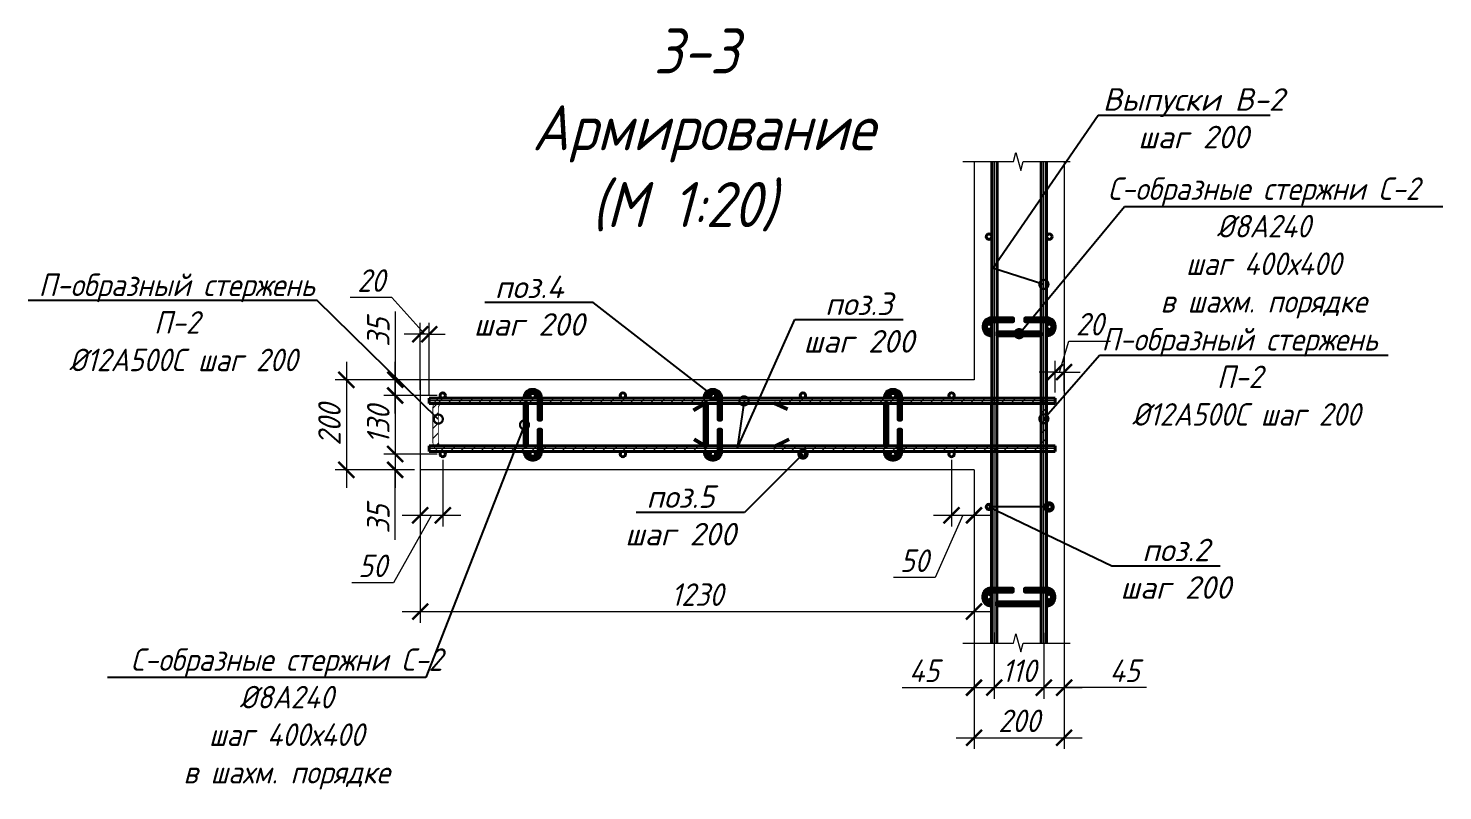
# Model space of a CAD drawing. Header units: millimetres. Extents: x 504091 to 2165846, y 135022 to 442887.
# Drawn here: x 1350589 to 1353730, y 219511 to 221203 of the extents above; entities that cross this region are included whole.
import ezdxf
from ezdxf import colors
from ezdxf.entities.mleader import LeaderData, LeaderLine
from ezdxf.math import Vec2, Vec3

# ---------------------------------------------------------------- set-up
doc = ezdxf.new("R2010")
doc.units = ezdxf.units.MM
doc.layers.get('Defpoints').update_dxf_attribs({"color": 255})
doc.layers.add('!Defpoints', color=255, linetype='Continuous', lineweight=5, plot=False)
doc.layers.add('PDF _Геометрия', color=7, linetype='Continuous')
doc.layers.add('Контур', color=7, linetype='Continuous')
for name, color, linetype, lineweight in [('Аннотация', 7, 'Continuous', 9), ('Арматура 12', 26, 'Continuous', 50), ('КР_Арматура 12', 174, 'Continuous', 40), ('Размер', 7, 'Continuous', 13)]:
    doc.layers.add(name, color=color, linetype=linetype, lineweight=lineweight)
doc.styles.add('GOST 2.304_new', font='isocpeur.ttf', dxfattribs={"width": 0.9, "oblique": 15})
doc.dimstyles.new('SPDS 1_20', dxfattribs={"dimscale": 20, "dimtxt": 2.5, "dimasz": 1.77, "dimexe": 1.25, "dimexo": 0.625, "dimtad": 1, "dimdec": 0, "dimrnd": 0.001, "dimtxsty": 'GOST 2.304_new', "dimblk": 'ARCHTICK', "dimcen": 2.5, "dimdle": 2, "dimclrt": 256, "dimadec": 0, "dimazin": 2, "dimtfac": 0.75, "dimtdec": 0, "dimtmove": 1, "dimatfit": 3, "dimfxl": 0, "dimtolj": 1, "dimlwd": 9, "dimlwe": 9, "dimarcsym": 0})

# ---------------------------------------------------------------- blocks, each defined once
blk = doc.blocks.new('_DotSmall')
at = {"color": 0, "linetype": 'ByBlock', "lineweight": 35, "const_width": 0.5}
blk.add_lwpolyline([(-0.0625, 0, 1), (0.0625, 0, 1)], format="xyb", close=True, dxfattribs=at)
blk = doc.blocks.new('_ArchTick')
at = {"color": 0, "linetype": 'ByBlock', "const_width": 0.15}
blk.add_lwpolyline([(-0.5, -0.5), (0.5, 0.5)], dxfattribs=at)
blk = doc.blocks.new('*D3800')
at = {"layer": 'Defpoints', "color": 0, "lineweight": 20, "transparency": 16777216}
for p in [(1351403.8, 220423.1), (1351509.4, 220423.1), (1351509.4, 220388.1)]:
    blk.add_point(p, dxfattribs=at)
at = {"layer": 'Контур', "color": 0, "lineweight": 9, "transparency": 16777216}
for p, q in [((1351403.8, 220574.6), (1351403.8, 220423.1)), ((1351403.8, 220348.1), (1351403.8, 220463.1)), ((1351496.9, 220423.1), (1351378.8, 220423.1)), ((1351496.9, 220388.1), (1351378.8, 220388.1))]:
    blk.add_line(p, q, dxfattribs=at)
at = {"layer": 'Контур', "color": 0, "lineweight": 9, "transparency": 16777216, "xscale": 35.4, "yscale": 35.4, "zscale": 35.4}
for p, rotation in [((1351403.8, 220423.1), 90), ((1351403.8, 220388.1), 270)]:
    blk.add_blockref('_ArchTick', p, dxfattribs=dict(at, rotation=rotation))
at = {"layer": 'Контур', "lineweight": 20, "transparency": 16777216, "insert": (1351366.3, 220528.4), "char_height": 50, "attachment_point": 5, "rotation": 90, "style": 'GOST 2.304_new'}
blk.add_mtext('\\A1;35', dxfattribs=at)
blk = doc.blocks.new('*D3788')
at = {"layer": 'Defpoints', "color": 0, "lineweight": 20, "transparency": 16777216}
for p in [(1351509.4, 220258.1), (1351459.4, 220223.1), (1351509.4, 220122.1)]:
    blk.add_point(p, dxfattribs=at)
at = {"layer": 'Контур', "color": 0, "lineweight": 9, "transparency": 16777216}
for p, q in [((1351509.4, 220245.6), (1351509.4, 220097.1)), ((1351459.4, 220210.6), (1351459.4, 220097.1)), ((1351484.4, 220122.1), (1351399.7, 219972.4)), ((1351419.4, 220122.1), (1351549.4, 220122.1)), ((1351399.7, 219972.4), (1351307.3, 219972.4))]:
    blk.add_line(p, q, dxfattribs=at)
at = {"layer": 'Контур', "color": 0, "lineweight": 9, "transparency": 16777216, "xscale": 35.4, "yscale": 35.4, "zscale": 35.4, "rotation": 180}
blk.add_blockref('_ArchTick', (1351459.4, 220122.1), dxfattribs=at)
at = {"layer": 'Контур', "color": 0, "lineweight": 9, "transparency": 16777216, "xscale": 35.4, "yscale": 35.4, "zscale": 35.4}
blk.add_blockref('_ArchTick', (1351509.4, 220122.1), dxfattribs=at)
at = {"layer": 'Контур', "lineweight": 20, "transparency": 16777216, "insert": (1351353.5, 220009.9), "char_height": 50, "attachment_point": 5, "style": 'GOST 2.304_new'}
blk.add_mtext('\\A1;50', dxfattribs=at)
blk = doc.blocks.new('*D3789')
at = {"layer": 'Defpoints', "color": 0, "lineweight": 20, "transparency": 16777216}
for p in [(1351509.4, 220388.1), (1351403.8, 220258.1), (1351509.4, 220258.1)]:
    blk.add_point(p, dxfattribs=at)
at = {"layer": 'Контур', "color": 0, "lineweight": 9, "transparency": 16777216}
for p, q in [((1351403.8, 220428.1), (1351403.8, 220218.1)), ((1351496.9, 220388.1), (1351378.8, 220388.1)), ((1351496.9, 220258.1), (1351378.8, 220258.1))]:
    blk.add_line(p, q, dxfattribs=at)
at = {"layer": 'Контур', "color": 0, "lineweight": 9, "transparency": 16777216, "xscale": 35.4, "yscale": 35.4, "zscale": 35.4}
for p, rotation in [((1351403.8, 220388.1), 90), ((1351403.8, 220258.1), 270)]:
    blk.add_blockref('_ArchTick', p, dxfattribs=dict(at, rotation=rotation))
at = {"layer": 'Контур', "lineweight": 20, "transparency": 16777216, "insert": (1351366.3, 220323.1), "char_height": 50, "attachment_point": 5, "rotation": 90, "style": 'GOST 2.304_new'}
blk.add_mtext('\\A1;130', dxfattribs=at)
blk = doc.blocks.new('*D3790')
at = {"layer": 'Defpoints', "color": 0, "lineweight": 20, "transparency": 16777216}
for p in [(1351509.4, 220258.1), (1351403.8, 220223.1), (1351459.4, 220223.1)]:
    blk.add_point(p, dxfattribs=at)
at = {"layer": 'Контур', "color": 0, "lineweight": 9, "transparency": 16777216}
for p, q in [((1351403.8, 220298.1), (1351403.8, 220183.1)), ((1351496.9, 220258.1), (1351378.8, 220258.1)), ((1351446.9, 220223.1), (1351378.8, 220223.1)), ((1351403.8, 220067.5), (1351403.8, 220223.1))]:
    blk.add_line(p, q, dxfattribs=at)
at = {"layer": 'Контур', "color": 0, "lineweight": 9, "transparency": 16777216, "xscale": 35.4, "yscale": 35.4, "zscale": 35.4}
for p, rotation in [((1351403.8, 220258.1), 90), ((1351403.8, 220223.1), 270)]:
    blk.add_blockref('_ArchTick', p, dxfattribs=dict(at, rotation=rotation))
at = {"layer": 'Контур', "lineweight": 20, "transparency": 16777216, "insert": (1351366.3, 220113.7), "char_height": 50, "attachment_point": 5, "rotation": 90, "style": 'GOST 2.304_new'}
blk.add_mtext('\\A1;35', dxfattribs=at)
blk = doc.blocks.new('*D3791')
at = {"layer": 'Defpoints', "color": 0, "lineweight": 20, "transparency": 16777216}
for p in [(1351448.2, 220423.1), (1351295.3, 220223.1), (1351446.9, 220223.1)]:
    blk.add_point(p, dxfattribs=at)
at = {"layer": 'Контур', "color": 0, "lineweight": 9, "transparency": 16777216}
for p, q in [((1351295.3, 220463.1), (1351295.3, 220183.1)), ((1351435.7, 220423.1), (1351270.3, 220423.1)), ((1351434.4, 220223.1), (1351270.3, 220223.1))]:
    blk.add_line(p, q, dxfattribs=at)
at = {"layer": 'Контур', "color": 0, "lineweight": 9, "transparency": 16777216, "xscale": 35.4, "yscale": 35.4, "zscale": 35.4}
for p, rotation in [((1351295.3, 220423.1), 90), ((1351295.3, 220223.1), 270)]:
    blk.add_blockref('_ArchTick', p, dxfattribs=dict(at, rotation=rotation))
at = {"layer": 'Контур', "lineweight": 20, "transparency": 16777216, "insert": (1351257.8, 220323.1), "char_height": 50, "attachment_point": 5, "rotation": 90, "style": 'GOST 2.304_new'}
blk.add_mtext('\\A1;200', dxfattribs=at)
blk = doc.blocks.new('*D3797')
at = {"layer": 'Defpoints', "color": 0, "lineweight": 20, "transparency": 16777216}
for p in [(1352889.4, 220440.2), (1352869.4, 220382.1), (1352889.4, 220385.3)]:
    blk.add_point(p, dxfattribs=at)
at = {"layer": 'Контур', "color": 0, "lineweight": 9, "transparency": 16777216}
for p, q in [((1352879.4, 220440.2), (1352900.1, 220508.9)), ((1352900.1, 220508.9), (1352992.5, 220508.9)), ((1352869.4, 220440.2), (1352834, 220440.2)), ((1352869.4, 220394.6), (1352869.4, 220465.2)), ((1352869.4, 220440.2), (1352889.4, 220440.2)), ((1352869.4, 220440.2), (1352889.4, 220440.2)), ((1352889.4, 220397.8), (1352889.4, 220465.2)), ((1352889.4, 220440.2), (1352924.8, 220440.2))]:
    blk.add_line(p, q, dxfattribs=at)
at = {"layer": 'Контур', "color": 0, "lineweight": 9, "transparency": 16777216, "xscale": 35.4, "yscale": 35.4, "zscale": 35.4}
blk.add_blockref('_ArchTick', (1352869.4, 220440.2), dxfattribs=at)
at = {"layer": 'Контур', "color": 0, "lineweight": 9, "transparency": 16777216, "xscale": 35.4, "yscale": 35.4, "zscale": 35.4, "rotation": 180}
blk.add_blockref('_ArchTick', (1352889.4, 220440.2), dxfattribs=at)
at = {"layer": 'Контур', "lineweight": 20, "transparency": 16777216, "insert": (1352946.3, 220546.4), "char_height": 50, "attachment_point": 5, "style": 'GOST 2.304_new'}
blk.add_mtext('\\A1;20', dxfattribs=at)
blk = doc.blocks.new('*D3798')
at = {"layer": 'Defpoints', "color": 0, "lineweight": 20, "transparency": 16777216}
for p in [(1351459.4, 220524.3), (1351459.4, 220388.1), (1351479.4, 220376.1)]:
    blk.add_point(p, dxfattribs=at)
at = {"layer": 'Контур', "color": 0, "lineweight": 9, "transparency": 16777216}
for p, q in [((1351396.5, 220605.8), (1351304.1, 220605.8)), ((1351469.4, 220524.3), (1351396.5, 220605.8)), ((1351459.4, 220400.6), (1351459.4, 220549.3)), ((1351479.4, 220388.6), (1351479.4, 220549.3)), ((1351459.4, 220524.3), (1351424, 220524.3)), ((1351479.4, 220524.3), (1351459.4, 220524.3)), ((1351479.4, 220524.3), (1351459.4, 220524.3)), ((1351479.4, 220524.3), (1351514.8, 220524.3))]:
    blk.add_line(p, q, dxfattribs=at)
at = {"layer": 'Контур', "color": 0, "lineweight": 9, "transparency": 16777216, "xscale": 35.4, "yscale": 35.4, "zscale": 35.4}
blk.add_blockref('_ArchTick', (1351459.4, 220524.3), dxfattribs=at)
at = {"layer": 'Контур', "color": 0, "lineweight": 9, "transparency": 16777216, "xscale": 35.4, "yscale": 35.4, "zscale": 35.4, "rotation": 180}
blk.add_blockref('_ArchTick', (1351479.4, 220524.3), dxfattribs=at)
at = {"layer": 'Контур', "lineweight": 20, "transparency": 16777216, "insert": (1351350.3, 220643.3), "char_height": 50, "attachment_point": 5, "style": 'GOST 2.304_new'}
blk.add_mtext('\\A1;20', dxfattribs=at)
blk = doc.blocks.new('*D3799')
at = {"layer": 'Defpoints', "color": 0, "lineweight": 20, "transparency": 16777216}
for p in [(1352639.4, 220258.1), (1352689.4, 220223.1), (1352689.4, 220122.1)]:
    blk.add_point(p, dxfattribs=at)
at = {"layer": 'Контур', "color": 0, "lineweight": 9, "transparency": 16777216}
for p, q in [((1352639.4, 220245.6), (1352639.4, 220097.1)), ((1352689.4, 220210.6), (1352689.4, 220097.1)), ((1352599.4, 220122.1), (1352729.4, 220122.1)), ((1352664.4, 220122.1), (1352602.8, 219983.9)), ((1352602.8, 219983.9), (1352510.4, 219983.9))]:
    blk.add_line(p, q, dxfattribs=at)
at = {"layer": 'Контур', "color": 0, "lineweight": 9, "transparency": 16777216, "xscale": 35.4, "yscale": 35.4, "zscale": 35.4, "rotation": 180}
blk.add_blockref('_ArchTick', (1352639.4, 220122.1), dxfattribs=at)
at = {"layer": 'Контур', "color": 0, "lineweight": 9, "transparency": 16777216, "xscale": 35.4, "yscale": 35.4, "zscale": 35.4}
blk.add_blockref('_ArchTick', (1352689.4, 220122.1), dxfattribs=at)
at = {"layer": 'Контур', "lineweight": 20, "transparency": 16777216, "insert": (1352556.6, 220021.4), "char_height": 50, "attachment_point": 5, "style": 'GOST 2.304_new'}
blk.add_mtext('\\A1;50', dxfattribs=at)
blk = doc.blocks.new('*D3792')
at = {"layer": 'Defpoints', "color": 0, "lineweight": 20, "transparency": 16777216}
for p in [(1352689.4, 219886.8), (1352734.4, 219874.1), (1352734.4, 219739.5)]:
    blk.add_point(p, dxfattribs=at)
at = {"layer": 'Контур', "color": 0, "lineweight": 9, "transparency": 16777216}
for p, q in [((1352689.4, 219874.3), (1352689.4, 219714.5)), ((1352734.4, 219861.6), (1352734.4, 219714.5)), ((1352530, 219739.5), (1352689.4, 219739.5)), ((1352649.4, 219739.5), (1352774.4, 219739.5))]:
    blk.add_line(p, q, dxfattribs=at)
at = {"layer": 'Контур', "color": 0, "lineweight": 9, "transparency": 16777216, "xscale": 35.4, "yscale": 35.4, "zscale": 35.4, "rotation": 180}
blk.add_blockref('_ArchTick', (1352689.4, 219739.5), dxfattribs=at)
at = {"layer": 'Контур', "color": 0, "lineweight": 9, "transparency": 16777216, "xscale": 35.4, "yscale": 35.4, "zscale": 35.4}
blk.add_blockref('_ArchTick', (1352734.4, 219739.5), dxfattribs=at)
at = {"layer": 'Контур', "lineweight": 20, "transparency": 16777216, "insert": (1352578.4, 219777), "char_height": 50, "attachment_point": 5, "style": 'GOST 2.304_new'}
blk.add_mtext('\\A1;45', dxfattribs=at)
blk = doc.blocks.new('*D3793')
at = {"layer": 'Defpoints', "color": 0, "lineweight": 20, "transparency": 16777216}
for p in [(1352734.4, 219874.1), (1352844.4, 219873.5), (1352844.4, 219739.5)]:
    blk.add_point(p, dxfattribs=at)
at = {"layer": 'Контур', "color": 0, "lineweight": 9, "transparency": 16777216}
for p, q in [((1352734.4, 219861.6), (1352734.4, 219714.5)), ((1352844.4, 219861), (1352844.4, 219714.5)), ((1352694.4, 219739.5), (1352884.4, 219739.5))]:
    blk.add_line(p, q, dxfattribs=at)
at = {"layer": 'Контур', "color": 0, "lineweight": 9, "transparency": 16777216, "xscale": 35.4, "yscale": 35.4, "zscale": 35.4, "rotation": 180}
blk.add_blockref('_ArchTick', (1352734.4, 219739.5), dxfattribs=at)
at = {"layer": 'Контур', "color": 0, "lineweight": 9, "transparency": 16777216, "xscale": 35.4, "yscale": 35.4, "zscale": 35.4}
blk.add_blockref('_ArchTick', (1352844.4, 219739.5), dxfattribs=at)
at = {"layer": 'Контур', "lineweight": 20, "transparency": 16777216, "insert": (1352789.4, 219777), "char_height": 50, "attachment_point": 5, "style": 'GOST 2.304_new'}
blk.add_mtext('\\A1;110', dxfattribs=at)
blk = doc.blocks.new('*D3794')
at = {"layer": 'Defpoints', "color": 0, "lineweight": 20, "transparency": 16777216}
for p in [(1352844.4, 219873.5), (1352889.4, 219873.5), (1352889.4, 219739.5)]:
    blk.add_point(p, dxfattribs=at)
at = {"layer": 'Контур', "color": 0, "lineweight": 9, "transparency": 16777216}
for p, q in [((1352844.4, 219861), (1352844.4, 219714.5)), ((1352889.4, 219861), (1352889.4, 219714.5)), ((1352804.4, 219739.5), (1352929.4, 219739.5)), ((1353072.3, 219739.5), (1352889.4, 219739.5))]:
    blk.add_line(p, q, dxfattribs=at)
at = {"layer": 'Контур', "color": 0, "lineweight": 9, "transparency": 16777216, "xscale": 35.4, "yscale": 35.4, "zscale": 35.4, "rotation": 180}
blk.add_blockref('_ArchTick', (1352844.4, 219739.5), dxfattribs=at)
at = {"layer": 'Контур', "color": 0, "lineweight": 9, "transparency": 16777216, "xscale": 35.4, "yscale": 35.4, "zscale": 35.4}
blk.add_blockref('_ArchTick', (1352889.4, 219739.5), dxfattribs=at)
at = {"layer": 'Контур', "lineweight": 20, "transparency": 16777216, "insert": (1353023.8, 219777), "char_height": 50, "attachment_point": 5, "style": 'GOST 2.304_new'}
blk.add_mtext('\\A1;45', dxfattribs=at)
blk = doc.blocks.new('*D3795')
at = {"layer": 'Defpoints', "color": 0, "lineweight": 20, "transparency": 16777216}
for p in [(1352689.4, 219794.4), (1352889.4, 219787.8), (1352889.4, 219628.3)]:
    blk.add_point(p, dxfattribs=at)
at = {"layer": 'Контур', "color": 0, "lineweight": 9, "transparency": 16777216}
for p, q in [((1352689.4, 219781.9), (1352689.4, 219603.3)), ((1352889.4, 219775.3), (1352889.4, 219603.3)), ((1352649.4, 219628.3), (1352929.4, 219628.3))]:
    blk.add_line(p, q, dxfattribs=at)
at = {"layer": 'Контур', "color": 0, "lineweight": 9, "transparency": 16777216, "xscale": 35.4, "yscale": 35.4, "zscale": 35.4, "rotation": 180}
blk.add_blockref('_ArchTick', (1352689.4, 219628.3), dxfattribs=at)
at = {"layer": 'Контур', "color": 0, "lineweight": 9, "transparency": 16777216, "xscale": 35.4, "yscale": 35.4, "zscale": 35.4}
blk.add_blockref('_ArchTick', (1352889.4, 219628.3), dxfattribs=at)
at = {"layer": 'Контур', "lineweight": 20, "transparency": 16777216, "insert": (1352789.4, 219665.8), "char_height": 50, "attachment_point": 5, "style": 'GOST 2.304_new'}
blk.add_mtext('\\A1;200', dxfattribs=at)
blk = doc.blocks.new('*D3796')
at = {"layer": 'Defpoints', "color": 0, "lineweight": 20, "transparency": 16777216}
for p in [(1351459.4, 220323.1), (1352689.4, 220030.8), (1352689.4, 219908.5)]:
    blk.add_point(p, dxfattribs=at)
at = {"layer": 'Контур', "color": 0, "lineweight": 9, "transparency": 16777216}
for p, q in [((1351459.4, 220310.6), (1351459.4, 219883.5)), ((1352689.4, 220018.3), (1352689.4, 219883.5)), ((1351419.4, 219908.5), (1352729.4, 219908.5))]:
    blk.add_line(p, q, dxfattribs=at)
at = {"layer": 'Контур', "color": 0, "lineweight": 9, "transparency": 16777216, "xscale": 35.4, "yscale": 35.4, "zscale": 35.4, "rotation": 180}
blk.add_blockref('_ArchTick', (1351459.4, 219908.5), dxfattribs=at)
at = {"layer": 'Контур', "color": 0, "lineweight": 9, "transparency": 16777216, "xscale": 35.4, "yscale": 35.4, "zscale": 35.4}
blk.add_blockref('_ArchTick', (1352689.4, 219908.5), dxfattribs=at)
at = {"layer": 'Контур', "lineweight": 20, "transparency": 16777216, "insert": (1352074.4, 219946), "char_height": 50, "attachment_point": 5, "style": 'GOST 2.304_new'}
blk.add_mtext('\\A1;1230', dxfattribs=at)

msp = doc.modelspace()

# ---------------------------------------------------------------- hatches: boundary and pattern name
at = {"layer": 'Размер', "lineweight": 13, "transparency": 33554687}
h = msp.add_hatch(dxfattribs=at)
h.set_pattern_fill('ANSI31', color=256, scale=5)
h.set_pattern_definition([(45, (189694.806, -9888.517), (-11.22532015, 11.22532015), [])])
edge = h.paths.add_edge_path()
edge.add_line((1352093.675, 220382.5629), (1351509.4729, 220382.4359))
edge.add_arc((1351509.4729, 220360.5359), 21.9, 90, 180)
edge.add_line((1351487.5729, 220360.5359), (1351487.5729, 220284.7407))
edge.add_arc((1351509.4729, 220284.7407), 21.9, 180, 270)
edge.add_line((1351509.4729, 220262.8407), (1352093.675, 220262.8407))
edge.add_line((1352093.675, 220262.8407), (1352093.675, 220274.8407))
edge.add_line((1352093.675, 220274.8407), (1351509.4729, 220274.8407))
edge.add_arc((1351509.4729, 220284.7407), 9.9, 180, 270, ccw=False)
edge.add_line((1351499.5729, 220284.7407), (1351499.5729, 220360.5359))
edge.add_arc((1351509.4729, 220360.5359), 9.9, 90, 180, ccw=False)
edge.add_line((1351509.4729, 220370.4359), (1352093.675, 220370.5629))
edge.add_line((1352093.675, 220370.5629), (1352093.675, 220382.5629))
h = msp.add_hatch(dxfattribs=at)
h.set_pattern_fill('ANSI31', color=256, scale=5)
h.set_pattern_definition([(45, (189845.31, -9888.23), (-11.22532015, 11.22532015), [])])
edge = h.paths.add_edge_path()
edge.add_line((1352245.7211, 220382.8498), (1352829.9232, 220382.7228))
edge.add_arc((1352829.9232, 220360.8228), 21.9, 360, 450, ccw=False)
edge.add_line((1352851.8232, 220360.8228), (1352851.8232, 220285.0276))
edge.add_arc((1352829.9232, 220285.0276), 21.9, 270, 360, ccw=False)
edge.add_line((1352829.9232, 220263.1276), (1352245.7211, 220263.1276))
edge.add_line((1352245.7211, 220263.1276), (1352245.7211, 220275.1276))
edge.add_line((1352245.7211, 220275.1276), (1352829.9232, 220275.1276))
edge.add_arc((1352829.9232, 220285.0276), 9.9, 270, 360)
edge.add_line((1352839.8232, 220285.0276), (1352839.8232, 220360.8228))
edge.add_arc((1352829.9232, 220360.8228), 9.9, 360, 450)
edge.add_line((1352829.9232, 220370.7228), (1352245.7211, 220370.8498))
edge.add_line((1352245.7211, 220370.8498), (1352245.7211, 220382.8498))

# ---------------------------------------------------------------- linework, layer by layer
at = {"layer": '!Defpoints', "lineweight": 15, "ltscale": 100}
for p, q in [((1352844.4105, 219838.5381), (1352844.7226, 220907.79)), ((1352869.4459, 220376.1276), (1351479.4459, 220376.1276)), ((1352869.4459, 220270.1276), (1351479.4459, 220270.1276))]:
    msp.add_line(p, q, dxfattribs=at)
msp.add_lwpolyline([(1352734.407, 219838.5381), (1352734.721, 220907.79)], dxfattribs=at)
at = {"layer": 'PDF _Геометрия', "lineweight": 9}
for points in [[(1352664.5463, 220907.79), (1352777.3177, 220907.79), (1352782.6075, 220927.8912), (1352793.3987, 220887.9003), (1352798.6885, 220907.79), (1352902.7534, 220907.79)], [(1352664.5463, 219838.5381), (1352777.3177, 219838.5381), (1352782.6075, 219858.6393), (1352793.3987, 219818.6485), (1352798.6885, 219838.5381), (1352902.7534, 219838.5381)]]:
    msp.add_lwpolyline(points, dxfattribs=at)
at = {"layer": 'Арматура 12', "lineweight": 53, "ltscale": 20}
for p, q in [((1352093.675, 220370.8407), (1352066.1826, 220354.7654)), ((1352245.7211, 220371.1276), (1352275.4818, 220357.5246)), ((1352093.675, 220274.8407), (1352067.6868, 220290.6284)), ((1352245.7211, 220275.1276), (1352278.8276, 220291.1784))]:
    msp.add_line(p, q, dxfattribs=at)
for points in [[(1352728.6168, 220528.4813, -0.460305877), (1352716.6168, 220538.8756), (1352716.6168, 220542.7209, -0.414213562), (1352727.1168, 220553.2209), (1352776.0324, 220553.2209), (1352776.0324, 220559.2209), (1352727.1168, 220559.2209, 0.414213562), (1352710.6168, 220542.7209), (1352710.6168, 220538.8756, 0.441038441), (1352728.6168, 220522.4269, 0.242110317)], [(1352850.6168, 220522.3756), (1352852.1168, 220522.3756, 0.414213562), (1352868.6168, 220538.8756), (1352868.6168, 220542.7209, 0.414213562), (1352852.1168, 220559.2209), (1352803.1869, 220559.2209), (1352803.1869, 220553.2209), (1352852.1168, 220553.2209, -0.414213562), (1352862.6168, 220542.7209), (1352862.6168, 220538.8756, -0.414213562), (1352852.1168, 220528.3756), (1352850.6168, 220528.3756)], [(1351697.1289, 220382.1276, -0.460305877), (1351707.5233, 220394.1276), (1351711.3686, 220394.1276, -0.414213562), (1351721.8686, 220383.6276), (1351721.8686, 220334.712), (1351727.8686, 220334.712), (1351727.8686, 220383.6276, 0.414213562), (1351711.3686, 220400.1276), (1351707.5233, 220400.1276, 0.441038441), (1351691.0745, 220382.1276, 0.242110317)], [(1352097.1289, 220382.1276, -0.460305877), (1352107.5233, 220394.1276), (1352111.3686, 220394.1276, -0.414213562), (1352121.8686, 220383.6276), (1352121.8686, 220334.712), (1352127.8686, 220334.712), (1352127.8686, 220383.6276, 0.414213562), (1352111.3686, 220400.1276), (1352107.5233, 220400.1276, 0.441038441), (1352091.0745, 220382.1276, 0.242110317)], [(1352497.1289, 220382.1276, -0.460305877), (1352507.5233, 220394.1276), (1352511.3686, 220394.1276, -0.414213562), (1352521.8686, 220383.6276), (1352521.8686, 220334.712), (1352527.8686, 220334.712), (1352527.8686, 220383.6276, 0.414213562), (1352511.3686, 220400.1276), (1352507.5233, 220400.1276, 0.441038441), (1352491.0745, 220382.1276, 0.242110317)], [(1351691.0233, 220264.1276), (1351691.0233, 220262.6276, 0.414213562), (1351707.5233, 220246.1276), (1351711.3686, 220246.1276, 0.414213562), (1351727.8686, 220262.6276), (1351727.8686, 220311.5575), (1351721.8686, 220311.5575), (1351721.8686, 220262.6276, -0.414213562), (1351711.3686, 220252.1276), (1351707.5233, 220252.1276, -0.414213562), (1351697.0233, 220262.6276), (1351697.0233, 220264.1276)], [(1352091.0233, 220264.1276), (1352091.0233, 220262.6276, 0.414213562), (1352107.5233, 220246.1276), (1352111.3686, 220246.1276, 0.414213562), (1352127.8686, 220262.6276), (1352127.8686, 220311.5575), (1352121.8686, 220311.5575), (1352121.8686, 220262.6276, -0.414213562), (1352111.3686, 220252.1276), (1352107.5233, 220252.1276, -0.414213562), (1352097.0233, 220262.6276), (1352097.0233, 220264.1276)], [(1352491.0233, 220264.1276), (1352491.0233, 220262.6276, 0.414213562), (1352507.5233, 220246.1276), (1352511.3686, 220246.1276, 0.414213562), (1352527.8686, 220262.6276), (1352527.8686, 220311.5575), (1352521.8686, 220311.5575), (1352521.8686, 220262.6276, -0.414213562), (1352511.3686, 220252.1276), (1352507.5233, 220252.1276, -0.414213562), (1352497.0233, 220262.6276), (1352497.0233, 220264.1276)], [(1352728.0045, 219928.4815, -0.460305877), (1352716.0045, 219938.8758), (1352716.0045, 219942.7211, -0.414213562), (1352726.5045, 219953.2211), (1352775.4201, 219953.2211), (1352775.4201, 219959.2211), (1352726.5045, 219959.2211, 0.414213562), (1352710.0045, 219942.7211), (1352710.0045, 219938.8758, 0.441038441), (1352728.0045, 219922.427, 0.242110317)], [(1352850.0045, 219922.3758), (1352851.5045, 219922.3758, 0.414213562), (1352868.0045, 219938.8758), (1352868.0045, 219942.7211, 0.414213562), (1352851.5045, 219959.2211), (1352802.5746, 219959.2211), (1352802.5746, 219953.2211), (1352851.5045, 219953.2211, -0.414213562), (1352862.0045, 219942.7211), (1352862.0045, 219938.8758, -0.414213562), (1352851.5045, 219928.3758), (1352850.0045, 219928.3758)]]:
    msp.add_lwpolyline(points, format="xyb", dxfattribs=at)
for points in [[(1352838.6168, 220528.3756), (1352740.6168, 220528.3756), (1352740.6168, 220522.3756), (1352838.6168, 220522.3756)], [(1351697.0233, 220276.1276), (1351697.0233, 220370.1276), (1351691.0233, 220370.1276), (1351691.0233, 220276.1276)], [(1352097.0233, 220276.1276), (1352097.0233, 220370.1276), (1352091.0233, 220370.1276), (1352091.0233, 220276.1276)], [(1352497.0233, 220276.1276), (1352497.0233, 220370.1276), (1352491.0233, 220370.1276), (1352491.0233, 220276.1276)], [(1352838.0045, 219928.3758), (1352740.0045, 219928.3758), (1352740.0045, 219922.3758), (1352838.0045, 219922.3758)]]:
    msp.add_lwpolyline(points, close=True, dxfattribs=at)
for points in [[(1352093.675, 220382.8407, 2, 2, 0), (1351509.4729, 220382.4359, 2, 2, 0.414213562), (1351487.5729, 220360.5359, 2, 2, 0), (1351487.5729, 220284.7407, 2, 2, 0.414213562), (1351509.4729, 220262.8407, 2, 2, 0), (1352093.675, 220262.8407, 2, 2, 0), (1352093.675, 220274.8407, 2, 2, 0), (1351509.4729, 220274.8407, 2, 2, -0.414213562), (1351499.5729, 220284.7407, 2, 2, 0), (1351499.5729, 220360.5359, 2, 2, -0.414213562), (1351509.4729, 220370.4359, 2, 2, 0), (1352093.675, 220370.8407, 0, 0, 0)], [(1352245.7211, 220383.1276, 2, 2, 0), (1352829.9232, 220382.7228, 2, 2, -0.414213562), (1352851.8232, 220360.8228, 2, 2, 0), (1352851.8232, 220285.0276, 2, 2, -0.414213562), (1352829.9232, 220263.1276, 2, 2, 0), (1352245.7211, 220263.1276, 2, 2, 0), (1352245.7211, 220275.1276, 2, 2, 0), (1352829.9232, 220275.1276, 2, 2, 0.414213562), (1352839.8232, 220285.0276, 2, 2, 0), (1352839.8232, 220360.8228, 2, 2, 0.414213562), (1352829.9232, 220370.7228, 2, 2, 0), (1352245.7211, 220371.1276, 0, 0, 0)]]:
    msp.add_lwpolyline(points, format="xyseb", close=True, dxfattribs=at)
at = {"layer": 'Контур', "lineweight": 20}
for p, q in [((1352689.4459, 220907.79), (1352689.4459, 220423.1276)), ((1352889.4459, 220907.79), (1352889.4459, 219838.5381)), ((1351459.4459, 220423.1276), (1351459.4459, 220223.1276)), ((1352689.4459, 220423.1276), (1351459.4459, 220423.1276)), ((1352689.4459, 220223.1276), (1351459.4459, 220223.1276)), ((1352689.4459, 220223.1276), (1352689.4459, 219838.5381))]:
    msp.add_line(p, q, dxfattribs=at)
at = {"layer": 'КР_Арматура 12', "ltscale": 12}
for p, q in [((1352869.4459, 220382.1276), (1351479.4459, 220382.1276)), ((1351479.4459, 220382.1276), (1351479.4459, 220370.1276)), ((1352869.4459, 220382.1276), (1352869.4459, 220370.1276)), ((1352869.4459, 220370.1276), (1351479.4459, 220370.1276)), ((1352869.4459, 220276.1276), (1351479.4459, 220276.1276)), ((1351479.4459, 220276.1276), (1351479.4459, 220264.1276)), ((1352869.4459, 220264.1276), (1351479.4459, 220264.1276)), ((1352869.4459, 220276.1276), (1352869.4459, 220264.1276))]:
    msp.add_line(p, q, dxfattribs=at)
for points in [[(1352728.407, 219838.5381), (1352728.721, 220907.79)], [(1352740.721, 220907.79), (1352740.407, 219838.5381)], [(1352838.407, 219838.5381), (1352838.721, 220907.79)], [(1352850.721, 220907.79), (1352850.407, 219838.5381)]]:
    msp.add_lwpolyline(points, dxfattribs=at)
for centre in [(1352722.6168, 220740.7983), (1352856.6168, 220740.7983), (1352722.6168, 220540.7983), (1352856.6168, 220540.7983), (1351509.4459, 220388.1276), (1351709.4459, 220388.1276), (1351909.4459, 220388.1276), (1352109.4459, 220388.1276), (1352309.4459, 220388.1276), (1352509.4459, 220388.1276), (1352639.4459, 220388.1276), (1351509.4459, 220258.1276), (1351709.4459, 220258.1276), (1351909.4459, 220258.1276), (1352109.4459, 220258.1276), (1352309.4459, 220258.1276), (1352509.4459, 220258.1276), (1352639.4459, 220258.1276), (1352722.4993, 220140.7985), (1352856.4993, 220140.7985), (1352722.0045, 219940.7985), (1352856.0045, 219940.7985)]:
    msp.add_circle(centre, 6, dxfattribs=at)

# ---------------------------------------------------------------- texts
at = {"layer": 'Аннотация', "lineweight": 9, "insert": (1351186.4247, 221203.1187), "char_height": 100, "attachment_point": 1, "line_spacing_factor": 1.022766, "style": 'GOST 2.304_new'}
msp.add_mtext_dynamic_manual_height_columns('\\pi791.54186;3-3\\P\\pi521.54186;Армирование  \\P\\pi652.7277;(М 1:20)', width=1780.878636, gutter_width=1000, heights=[793.4837], dxfattribs=at)

# ---------------------------------------------------------------- dimensions: what is measured, and where the dimension line sits
at = {"layer": 'Контур', "lineweight": 20}
for base, p1, p2, picture, middle in [((1351459.4459, 220524.2914), (1351479.4459, 220376.1276), (1351459.4459, 220388.1276), '*D3798', (1351383.96, 220605.8151)), ((1351509.4459, 220122.0546), (1351459.4459, 220223.1276), (1351509.4459, 220258.1276), '*D3788', (1351387.2085, 219972.4452)), ((1352689.4459, 220122.0546), (1352639.4459, 220258.1276), (1352689.4459, 220223.1276), '*D3799', (1352590.286, 219983.9096)), ((1352734.4174, 219739.5177), (1352689.4459, 219886.7512), (1352734.4174, 219874.0692), '*D3792', (1352578.4285, 219722.4232)), ((1352889.4459, 219739.5177), (1352844.4207, 219873.526), (1352889.4459, 219873.526), '*D3794', (1353023.8019, 219745.506))]:
    dim = msp.add_linear_dim(base=base, p1=p1, p2=p2, dimstyle='SPDS 1_20', dxfattribs=at)
    dim.commit()
    dim.dimension.update_dxf_attribs({"geometry": picture, "text_midpoint": middle, "dimtype": 160})
for base, p1, p2, picture, middle in [((1351403.8127, 220423.1276), (1351509.4459, 220388.1276), (1351509.4459, 220423.1276), '*D3800', (1351403.8127, 220528.3611)), ((1351403.8127, 220223.1276), (1351509.4459, 220258.1276), (1351459.4459, 220223.1276), '*D3790', (1351381.5502, 220113.7219))]:
    dim = msp.add_linear_dim(base=base, p1=p1, p2=p2, angle=90, dimstyle='SPDS 1_20', dxfattribs=at)
    dim.commit()
    dim.dimension.update_dxf_attribs({"geometry": picture, "text_midpoint": middle, "dimtype": 160})
for base, p1, p2, picture, middle in [((1352889.4459, 220440.1891), (1352869.4459, 220382.1276), (1352889.4459, 220385.3183), '*D3797', (1352912.5709, 220546.4391)), ((1352689.4459, 219908.5424), (1351459.4459, 220323.1276), (1352689.4459, 220030.8328), '*D3796', (1352074.4459, 219946.0424)), ((1352844.4207, 219739.5177), (1352734.4174, 219874.0692), (1352844.4207, 219873.526), '*D3793', (1352789.4191, 219777.0177)), ((1352889.4459, 219628.3492), (1352689.4459, 219794.3844), (1352889.4459, 219787.7718), '*D3795', (1352789.4459, 219665.8492))]:
    dim = msp.add_linear_dim(base=base, p1=p1, p2=p2, dimstyle='SPDS 1_20', dxfattribs=at)
    dim.commit()
    dim.dimension.update_dxf_attribs({"geometry": picture, "text_midpoint": middle})
for base, p1, p2, picture, middle in [((1351295.3083, 220223.1276), (1351448.1978, 220423.1276), (1351446.9459, 220223.1276), '*D3791', (1351257.8083, 220323.1276)), ((1351403.8127, 220258.1276), (1351509.4459, 220388.1276), (1351509.4459, 220258.1276), '*D3789', (1351366.3127, 220323.1276))]:
    dim = msp.add_linear_dim(base=base, p1=p1, p2=p2, angle=90, dimstyle='SPDS 1_20', dxfattribs=at)
    dim.commit()
    dim.dimension.update_dxf_attribs({"geometry": picture, "text_midpoint": middle})

# ---------------------------------------------------------------- leaders
at = {"layer": 'Размер', "ltscale": 20}
ml = msp.add_multileader_mtext('Standard', dxfattribs=at)
ml.set_content('\\A1;{\\W1;Выпуски В-2\\Pшаг 200}', color=256, style='GOST 2.304_new')
ml.set_leader_properties()
ml.set_arrow_properties(name='DOTSMALL')
ml.build(insert=Vec2(0, 0))
ml.multileader.update_dxf_attribs({"text_left_attachment_type": 6, "text_right_attachment_type": 6, "dogleg_length": 4, "arrow_head_size": 40})
ctx = ml.context
ctx.base_point, ctx.char_height, ctx.arrow_head_size, ctx.landing_gap_size, ctx.plane_origin = Vec3(1352973.4622, 221010.4095), 50, 40, 0, Vec3(1308983.4359, 511379.9101)
ctx.left_attachment, ctx.right_attachment, ctx.text_align_type = 6, 6, 1
notes = []
notes.append((ctx, [(1, (1, 1, 0), (1352965.4622, 221010.4095), (1, 0), 8, [(1, [(1352844.6429, 220634.8344), (1352731.3453, 220670.5875)], 0, [])])]))
ctx.mtext.insert, ctx.mtext.rotation, ctx.mtext.width, ctx.mtext.alignment, ctx.mtext.flow_direction = Vec3(1353176.8596, 221070.4095), 6.283185307, 511.854399, 2, 5
ml = msp.add_multileader_mtext('Standard', dxfattribs=at)
ml.set_content('\\A1;С-образные стержни С-2 %%C8А240\\Pшаг 400х400\\Pв шахм. порядке ', color=256, style='GOST 2.304_new')
ml.set_leader_properties()
ml.set_arrow_properties(name='DOTSMALL')
ml.build(insert=Vec2(0, 0))
ml.multileader.update_dxf_attribs({"text_left_attachment_type": 6, "text_right_attachment_type": 6, "arrow_head_size": 40})
ctx = ml.context
ctx.base_point, ctx.char_height, ctx.arrow_head_size, ctx.landing_gap_size, ctx.plane_origin = Vec3(1353031.6641, 220807.442), 50, 40, 0, Vec3(1350484.4785, 251110.3592)
ctx.left_attachment, ctx.right_attachment, ctx.text_align_type = 6, 6, 1
notes.append((ctx, [(1, (1, 1, 0), (1353023.6641, 220807.442), (1, 0), 8, [(1, [(1352789.6168, 220525.3756)], 0, [])])]))
ctx.mtext.insert, ctx.mtext.rotation, ctx.mtext.width, ctx.mtext.alignment, ctx.mtext.flow_direction = Vec3(1353332.6064, 220872.442), 6.283185307, 691.770084, 2, 5
ml = msp.add_multileader_mtext('Standard', dxfattribs=at)
ml.set_content('\\A1;П-образный стержень П-2\\P %%C12А500С шаг 200', color=256, style='GOST 2.304_new')
ml.set_leader_properties()
ml.set_arrow_properties(name='DOTSMALL')
ml.build(insert=Vec2(0, 0))
ml.multileader.update_dxf_attribs({"text_left_attachment_type": 6, "text_right_attachment_type": 6, "arrow_head_size": 40})
ctx = ml.context
ctx.base_point, ctx.char_height, ctx.arrow_head_size, ctx.landing_gap_size, ctx.plane_origin = Vec3(1350615.2221, 220598.8283), 50, 40, 0, Vec3(1348498.9062, 250890.6474)
ctx.left_attachment, ctx.right_attachment, ctx.text_align_type = 6, 6, 1
notes.append((ctx, [(0, (1, 1, 0), (1351230.2094, 220598.8283), (-1, 0), 8, [(1, [(1351499.5729, 220335.7601)], 0, [])])]))
ctx.mtext.insert, ctx.mtext.rotation, ctx.mtext.width, ctx.mtext.alignment, ctx.mtext.flow_direction = Vec3(1350918.7157, 220658.8283), 6.283185307, 627.027399, 2, 5
ml = msp.add_multileader_mtext('Standard', dxfattribs=at)
ml.set_content('\\A1;{\\W1;поз.4\\Pшаг 200}', color=256, style='GOST 2.304_new')
ml.set_leader_properties()
ml.set_arrow_properties(name='DOTSMALL')
ml.build(insert=Vec2(0, 0))
ml.multileader.update_dxf_attribs({"text_left_attachment_type": 6, "text_right_attachment_type": 6, "dogleg_length": 4, "arrow_head_size": 40})
ctx = ml.context
ctx.base_point, ctx.char_height, ctx.arrow_head_size, ctx.landing_gap_size, ctx.plane_origin = Vec3(1351567.5292, 220594.2889), 50, 40, 0, Vec3(1305912.5574, 511700.0047)
ctx.left_attachment, ctx.right_attachment, ctx.text_align_type = 6, 6, 1
notes.append((ctx, [(0, (1, 1, 0), (1351843.3049, 220594.2889), (-1, 0), 8, [(0, [(1352109.4459, 220388.1276)], 0, [])])]))
ctx.mtext.insert, ctx.mtext.rotation, ctx.mtext.width, ctx.mtext.alignment, ctx.mtext.flow_direction = Vec3(1351701.4171, 220654.2889), 6.283185307, 511.854399, 2, 5
ml = msp.add_multileader_mtext('Standard', dxfattribs=at)
ml.set_content('\\A1;{\\W1;поз.3\\Pшаг 200}', color=256, style='GOST 2.304_new')
ml.set_leader_properties()
ml.set_arrow_properties(name='DOTSMALL')
ml.build(insert=Vec2(0, 0))
ml.multileader.update_dxf_attribs({"text_left_attachment_type": 6, "text_right_attachment_type": 6, "dogleg_length": 4, "arrow_head_size": 40})
ctx = ml.context
ctx.base_point, ctx.char_height, ctx.arrow_head_size, ctx.landing_gap_size, ctx.plane_origin = Vec3(1352299.7249, 220556.811), 50, 40, 0, Vec3(1306652.1084, 511161.1529)
ctx.left_attachment, ctx.right_attachment, ctx.text_align_type = 6, 6, 1
notes.append((ctx, [(1, (1, 1, 0), (1352291.7249, 220556.811), (1, 0), 8, [(0, [(1352178.5523, 220376.1276), (1352163.1881, 220270.1276)], 0, [])])]))
ctx.mtext.insert, ctx.mtext.rotation, ctx.mtext.width, ctx.mtext.alignment, ctx.mtext.flow_direction = Vec3(1352433.6127, 220616.811), 6.283185307, 511.854399, 2, 5
ml = msp.add_multileader_mtext('Standard', dxfattribs=at)
ml.set_content('\\A1;П-образный стержень П-2\\P %%C12А500С шаг 200', color=256, style='GOST 2.304_new')
ml.set_leader_properties()
ml.set_arrow_properties(name='DOTSMALL')
ml.build(insert=Vec2(0, 0))
ml.multileader.update_dxf_attribs({"text_left_attachment_type": 6, "text_right_attachment_type": 6, "arrow_head_size": 40})
ctx = ml.context
ctx.base_point, ctx.char_height, ctx.arrow_head_size, ctx.landing_gap_size, ctx.plane_origin = Vec3(1352975.8189, 220477.9066), 50, 40, 0, Vec3(1350899.503, 250343.7076)
ctx.left_attachment, ctx.right_attachment, ctx.text_align_type = 6, 6, 1
notes.append((ctx, [(1, (1, 1, 0), (1352967.8189, 220477.9066), (1, 0), 8, [(1, [(1352844.5558, 220336.4775)], 0, [])])]))
ctx.mtext.insert, ctx.mtext.rotation, ctx.mtext.width, ctx.mtext.alignment, ctx.mtext.flow_direction = Vec3(1353279.3125, 220537.9066), 6.283185307, 627.027399, 2, 5
ml = msp.add_multileader_mtext('Standard', dxfattribs=at)
ml.set_content('\\A1;С-образные стержни С-2 %%C8А240\\Pшаг 400х400\\Pв шахм. порядке ', color=256, style='GOST 2.304_new')
ml.set_leader_properties()
ml.set_arrow_properties(name='DOTSMALL')
ml.build(insert=Vec2(0, 0))
ml.multileader.update_dxf_attribs({"text_left_attachment_type": 6, "text_right_attachment_type": 6, "arrow_head_size": 40})
ctx = ml.context
ctx.base_point, ctx.char_height, ctx.arrow_head_size, ctx.landing_gap_size, ctx.plane_origin = Vec3(1350861.6262, 219761.7963), 50, 40, 0, Vec3(1348314.4406, 250064.7136)
ctx.left_attachment, ctx.right_attachment, ctx.text_align_type = 6, 6, 1
notes.append((ctx, [(0, (1, 1, 0), (1351471.5108, 219761.7963), (-1, 0), 8, [(1, [(1351691.0233, 220323.1276)], 0, [])])]))
ctx.mtext.insert, ctx.mtext.rotation, ctx.mtext.width, ctx.mtext.alignment, ctx.mtext.flow_direction = Vec3(1351162.5685, 219826.7963), 6.283185307, 691.770084, 2, 5
ml = msp.add_multileader_mtext('Standard', dxfattribs=at)
ml.set_content('\\A1;{\\W1;поз.5\\Pшаг 200}', color=256, style='GOST 2.304_new')
ml.set_leader_properties()
ml.set_arrow_properties(name='DOTSMALL')
ml.build(insert=Vec2(0, 0))
ml.multileader.update_dxf_attribs({"text_left_attachment_type": 6, "text_right_attachment_type": 6, "dogleg_length": 4, "arrow_head_size": 40})
ctx = ml.context
ctx.base_point, ctx.char_height, ctx.arrow_head_size, ctx.landing_gap_size, ctx.plane_origin = Vec3(1351903.5446, 220128.6461), 50, 40, 0, Vec3(1305951.2842, 511136.3626)
ctx.left_attachment, ctx.right_attachment, ctx.text_align_type = 6, 6, 1
notes.append((ctx, [(0, (1, 1, 0), (1352179.3203, 220128.6461), (-1, 0), 8, [(0, [(1352309.4459, 220258.1276)], 0, [])])]))
ctx.mtext.insert, ctx.mtext.rotation, ctx.mtext.width, ctx.mtext.alignment, ctx.mtext.flow_direction = Vec3(1352037.4324, 220188.6461), 6.283185307, 511.854399, 2, 5
ml = msp.add_multileader_mtext('Standard', dxfattribs=at)
ml.set_content('\\A1;{\\W1;поз.2\\Pшаг 200}', color=256, style='GOST 2.304_new')
ml.set_leader_properties()
ml.set_arrow_properties(name='DOTSMALL')
ml.build(insert=Vec2(0, 0))
ml.multileader.update_dxf_attribs({"text_left_attachment_type": 6, "text_right_attachment_type": 6, "dogleg_length": 4, "arrow_head_size": 40})
ctx = ml.context
ctx.base_point, ctx.char_height, ctx.arrow_head_size, ctx.landing_gap_size, ctx.plane_origin = Vec3(1353003.5368, 220010.2029), 50, 40, 0, Vec3(1307343.9458, 510925.6185)
ctx.left_attachment, ctx.right_attachment, ctx.text_align_type = 6, 6, 1
notes.append((ctx, [(1, (1, 1, 0), (1352995.5368, 220010.2029), (1, 0), 8, [(0, [(1352856.0045, 220140.7985), (1352722.0045, 220140.7985)], 0, [])])]))
ctx.mtext.insert, ctx.mtext.rotation, ctx.mtext.width, ctx.mtext.alignment, ctx.mtext.flow_direction = Vec3(1353137.4247, 220070.2029), 6.283185307, 511.854399, 2, 5
for ctx, leaders in notes:
    for number, flags, end, landing, length, lines in leaders:
        leader = LeaderData()
        leader.index, (leader.has_last_leader_line, leader.has_dogleg_vector, leader.attachment_direction) = number, flags
        leader.last_leader_point, leader.dogleg_vector, leader.dogleg_length = Vec3(end), Vec3(landing), length
        for number, points, colour, breaks in lines:
            line = LeaderLine()
            line.index, line.vertices, line.color, line.breaks = number, Vec3.list(points), colors.encode_raw_color(colour), breaks
            leader.lines.append(line)
        ctx.leaders.append(leader)

doc.saveas('drawing.dxf')
